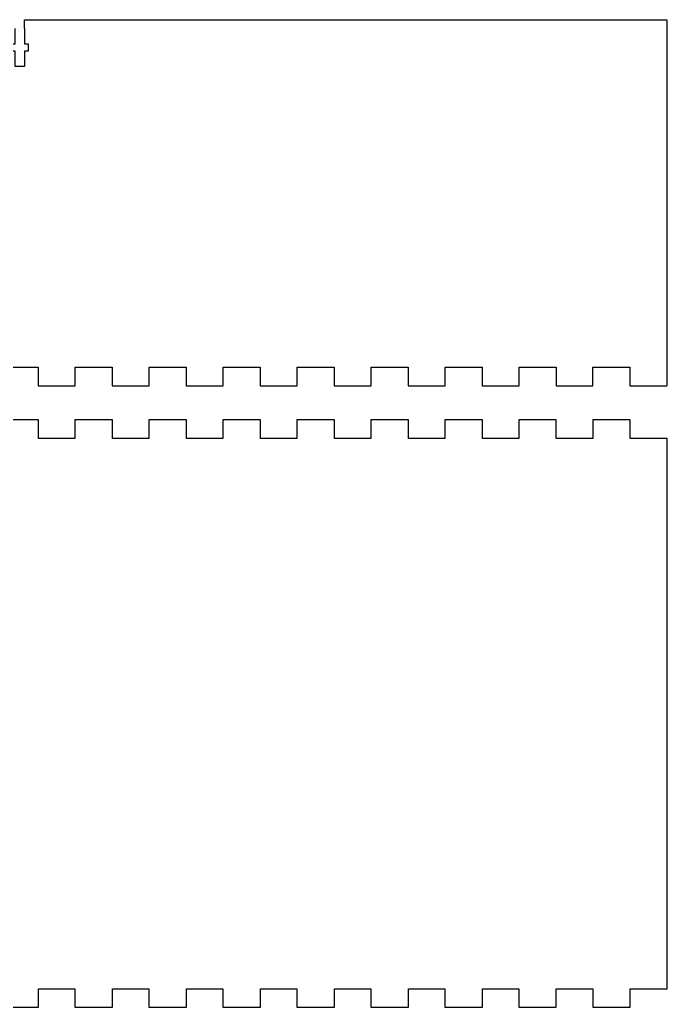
# Model space of a CAD drawing. Header units: millimetres. Extents: x -118 to 856, y -46 to 612.
# Drawn here: x 645.5 to 855.6, y 291.3 to 611.6 of the extents above; entities that cross this region are included whole.
import ezdxf

# ---------------------------------------------------------------- set-up
doc = ezdxf.new("R2010")
doc.units = ezdxf.units.MM

# ---------------------------------------------------------------- blocks, each defined once
blk = doc.blocks.new('M3 Bolt Nut Slot')
for p, q in [((-12.4, -3), (-12.4, 0)), ((-12.4, 0), (-7.4, 0)), ((-7.4, 0), (-7.4, 1.25)), ((-7.4, 1.25), (-5, 1.25)), ((-5, 1.25), (-5, 0)), ((-5, 0), (0, 0)), ((-7.4, -3), (-12.4, -3)), ((-7.4, -4.25), (-7.4, -3)), ((0, -3), (-5, -3)), ((-5, -3), (-5, -4.25)), ((-5, -4.25), (-7.4, -4.25))]:
    blk.add_line(p, q)
blk = doc.blocks.new('Back Panel')
for p, q in [((211.5, 0), (211.5, 2.798)), ((211.5, 2.798), (420, 2.798)), ((211.5, 0), (211.5, 2.798)), ((211.5, 2.798), (420, 2.798)), ((211.5, 0), (211.5, 2.798)), ((211.5, 2.798), (420, 2.798)), ((211.5, 0), (211.5, 2.798)), ((211.5, 2.798), (420, 2.798)), ((211.5, 0), (211.5, 2.798)), ((211.5, 2.798), (420, 2.798)), ((211.5, 0), (211.5, 2.798)), ((211.5, 2.798), (420, 2.798)), ((211.5, 0), (211.5, 2.798)), ((211.5, 2.798), (420, 2.798)), ((211.5, 0), (211.5, 2.798)), ((211.5, 2.798), (420, 2.798)), ((211.5, 0), (211.5, 2.798)), ((211.5, 2.798), (420, 2.798)), ((211.5, 0), (211.5, 2.798)), ((211.5, 2.798), (420, 2.798)), ((211.5, 0), (211.5, 2.798)), ((211.5, 2.798), (420, 2.798)), ((211.5, 0), (211.5, 2.798)), ((211.5, 2.798), (420, 2.798)), ((211.5, 0), (211.5, 2.798)), ((211.5, 2.798), (420, 2.798)), ((211.5, 0), (211.5, 2.798)), ((211.5, 2.798), (420, 2.798)), ((211.5, 0), (211.5, 2.798)), ((211.5, 2.798), (420, 2.798)), ((211.5, 0), (211.5, 2.798)), ((211.5, 2.798), (420, 2.798)), ((211.5, 0), (211.5, 2.798)), ((211.5, 2.798), (420, 2.798)), ((211.5, 0), (211.5, 2.798)), ((211.5, 2.798), (420, 2.798)), ((211.5, 0), (211.5, 2.798)), ((211.5, 2.798), (420, 2.798)), ((211.5, 0), (211.5, 2.798)), ((211.5, 2.798), (420, 2.798)), ((211.5, 0), (211.5, 2.798)), ((211.5, 2.798), (420, 2.798)), ((211.5, 0), (211.5, 2.798)), ((211.5, 2.798), (420, 2.798)), ((211.5, 0), (211.5, 2.798)), ((211.5, 2.798), (420, 2.798)), ((211.5, 0), (211.5, 2.798)), ((211.5, 2.798), (420, 2.798)), ((211.5, 0), (211.5, 2.798)), ((211.5, 2.798), (420, 2.798)), ((211.5, 0), (211.5, 2.798)), ((211.5, 2.798), (420, 2.798)), ((211.5, 0), (211.5, 2.798)), ((211.5, 2.798), (420, 2.798)), ((211.5, 0), (211.5, 2.798)), ((211.5, 2.798), (420, 2.798)), ((211.5, 0), (211.5, 2.798)), ((211.5, 2.798), (420, 2.798)), ((211.5, 0), (211.5, 2.798)), ((211.5, 2.798), (420, 2.798)), ((420, 2.798), (420, -115.952)), ((420, 2.798), (420, -115.952)), ((420, 2.798), (420, -115.952)), ((420, 2.798), (420, -115.952)), ((420, 2.798), (420, -115.952)), ((420, 2.798), (420, -115.952)), ((420, 2.798), (420, -115.952)), ((420, 2.798), (420, -115.952)), ((420, 2.798), (420, -115.952)), ((420, 2.798), (420, -115.952)), ((420, 2.798), (420, -115.952)), ((420, 2.798), (420, -115.952)), ((420, 2.798), (420, -115.952)), ((420, 2.798), (420, -115.952)), ((420, 2.798), (420, -115.952)), ((420, 2.798), (420, -115.952)), ((420, 2.798), (420, -115.952)), ((420, 2.798), (420, -115.952)), ((420, 2.798), (420, -115.952)), ((420, 2.798), (420, -115.952)), ((420, 2.798), (420, -115.952)), ((420, 2.798), (420, -115.952)), ((420, 2.798), (420, -115.952)), ((420, 2.798), (420, -115.952)), ((420, 2.798), (420, -115.952)), ((420, 2.798), (420, -115.952)), ((420, 2.798), (420, -115.952)), ((420, 2.798), (420, -115.952)), ((420, 2.798), (420, -115.952)), ((420, 2.798), (420, -115.952)), ((204, -109.952), (216, -109.952)), ((204, -109.952), (216, -109.952)), ((204, -109.952), (216, -109.952)), ((204, -109.952), (216, -109.952)), ((204, -109.952), (216, -109.952)), ((204, -109.952), (216, -109.952)), ((204, -109.952), (216, -109.952)), ((204, -109.952), (216, -109.952)), ((204, -109.952), (216, -109.952)), ((204, -109.952), (216, -109.952)), ((204, -109.952), (216, -109.952)), ((204, -109.952), (216, -109.952)), ((204, -109.952), (216, -109.952)), ((204, -109.952), (216, -109.952)), ((204, -109.952), (216, -109.952)), ((204, -109.952), (216, -109.952)), ((204, -109.952), (216, -109.952)), ((204, -109.952), (216, -109.952)), ((204, -109.952), (216, -109.952)), ((204, -109.952), (216, -109.952)), ((204, -109.952), (216, -109.952)), ((204, -109.952), (216, -109.952)), ((204, -109.952), (216, -109.952)), ((204, -109.952), (216, -109.952)), ((204, -109.952), (216, -109.952)), ((204, -109.952), (216, -109.952)), ((204, -109.952), (216, -109.952)), ((204, -109.952), (216, -109.952)), ((204, -109.952), (216, -109.952)), ((204, -109.952), (216, -109.952)), ((216, -109.952), (216, -115.952)), ((216, -109.952), (216, -115.952)), ((216, -109.952), (216, -115.952)), ((216, -109.952), (216, -115.952)), ((216, -109.952), (216, -115.952)), ((216, -109.952), (216, -115.952)), ((216, -109.952), (216, -115.952)), ((216, -109.952), (216, -115.952)), ((216, -109.952), (216, -115.952)), ((216, -109.952), (216, -115.952)), ((216, -109.952), (216, -115.952)), ((216, -109.952), (216, -115.952)), ((216, -109.952), (216, -115.952)), ((216, -109.952), (216, -115.952)), ((216, -109.952), (216, -115.952)), ((216, -109.952), (216, -115.952)), ((216, -109.952), (216, -115.952)), ((216, -109.952), (216, -115.952)), ((216, -109.952), (216, -115.952)), ((216, -109.952), (216, -115.952)), ((216, -109.952), (216, -115.952)), ((216, -109.952), (216, -115.952)), ((216, -109.952), (216, -115.952)), ((216, -109.952), (216, -115.952)), ((216, -109.952), (216, -115.952)), ((216, -109.952), (216, -115.952)), ((216, -109.952), (216, -115.952)), ((216, -109.952), (216, -115.952)), ((216, -109.952), (216, -115.952)), ((216, -109.952), (216, -115.952)), ((228, -115.952), (228, -109.952)), ((228, -109.952), (240, -109.952)), ((228, -115.952), (228, -109.952)), ((228, -109.952), (240, -109.952)), ((228, -115.952), (228, -109.952)), ((228, -109.952), (240, -109.952)), ((228, -115.952), (228, -109.952)), ((228, -109.952), (240, -109.952)), ((228, -115.952), (228, -109.952)), ((228, -109.952), (240, -109.952)), ((228, -115.952), (228, -109.952)), ((228, -109.952), (240, -109.952)), ((228, -115.952), (228, -109.952)), ((228, -109.952), (240, -109.952)), ((228, -115.952), (228, -109.952)), ((228, -109.952), (240, -109.952)), ((228, -115.952), (228, -109.952)), ((228, -109.952), (240, -109.952)), ((228, -115.952), (228, -109.952)), ((228, -109.952), (240, -109.952)), ((228, -115.952), (228, -109.952)), ((228, -109.952), (240, -109.952)), ((228, -115.952), (228, -109.952)), ((228, -109.952), (240, -109.952)), ((228, -115.952), (228, -109.952)), ((228, -109.952), (240, -109.952)), ((228, -115.952), (228, -109.952)), ((228, -109.952), (240, -109.952)), ((228, -115.952), (228, -109.952)), ((228, -109.952), (240, -109.952)), ((228, -115.952), (228, -109.952)), ((228, -109.952), (240, -109.952)), ((228, -115.952), (228, -109.952)), ((228, -109.952), (240, -109.952)), ((228, -115.952), (228, -109.952)), ((228, -109.952), (240, -109.952)), ((228, -115.952), (228, -109.952)), ((228, -109.952), (240, -109.952)), ((228, -115.952), (228, -109.952)), ((228, -109.952), (240, -109.952)), ((228, -115.952), (228, -109.952)), ((228, -109.952), (240, -109.952)), ((228, -115.952), (228, -109.952)), ((228, -109.952), (240, -109.952)), ((228, -115.952), (228, -109.952)), ((228, -109.952), (240, -109.952)), ((228, -115.952), (228, -109.952)), ((228, -109.952), (240, -109.952)), ((228, -115.952), (228, -109.952)), ((228, -109.952), (240, -109.952)), ((228, -115.952), (228, -109.952)), ((228, -109.952), (240, -109.952)), ((228, -115.952), (228, -109.952)), ((228, -109.952), (240, -109.952)), ((228, -115.952), (228, -109.952)), ((228, -109.952), (240, -109.952)), ((228, -115.952), (228, -109.952)), ((228, -109.952), (240, -109.952)), ((228, -115.952), (228, -109.952)), ((228, -109.952), (240, -109.952)), ((240, -109.952), (240, -115.952)), ((240, -109.952), (240, -115.952)), ((240, -109.952), (240, -115.952)), ((240, -109.952), (240, -115.952)), ((240, -109.952), (240, -115.952)), ((240, -109.952), (240, -115.952)), ((240, -109.952), (240, -115.952)), ((240, -109.952), (240, -115.952)), ((240, -109.952), (240, -115.952)), ((240, -109.952), (240, -115.952)), ((240, -109.952), (240, -115.952)), ((240, -109.952), (240, -115.952)), ((240, -109.952), (240, -115.952)), ((240, -109.952), (240, -115.952)), ((240, -109.952), (240, -115.952)), ((240, -109.952), (240, -115.952)), ((240, -109.952), (240, -115.952)), ((240, -109.952), (240, -115.952)), ((240, -109.952), (240, -115.952)), ((240, -109.952), (240, -115.952)), ((240, -109.952), (240, -115.952)), ((240, -109.952), (240, -115.952)), ((240, -109.952), (240, -115.952)), ((240, -109.952), (240, -115.952)), ((240, -109.952), (240, -115.952)), ((240, -109.952), (240, -115.952)), ((240, -109.952), (240, -115.952)), ((240, -109.952), (240, -115.952)), ((240, -109.952), (240, -115.952)), ((240, -109.952), (240, -115.952)), ((252, -115.952), (252, -109.952)), ((252, -109.952), (264, -109.952)), ((252, -115.952), (252, -109.952)), ((252, -109.952), (264, -109.952)), ((252, -115.952), (252, -109.952)), ((252, -109.952), (264, -109.952)), ((252, -115.952), (252, -109.952)), ((252, -109.952), (264, -109.952)), ((252, -115.952), (252, -109.952)), ((252, -109.952), (264, -109.952)), ((252, -115.952), (252, -109.952)), ((252, -109.952), (264, -109.952)), ((252, -115.952), (252, -109.952)), ((252, -109.952), (264, -109.952)), ((252, -115.952), (252, -109.952)), ((252, -109.952), (264, -109.952)), ((252, -115.952), (252, -109.952)), ((252, -109.952), (264, -109.952)), ((252, -115.952), (252, -109.952)), ((252, -109.952), (264, -109.952)), ((252, -115.952), (252, -109.952)), ((252, -109.952), (264, -109.952)), ((252, -115.952), (252, -109.952)), ((252, -109.952), (264, -109.952)), ((252, -115.952), (252, -109.952)), ((252, -109.952), (264, -109.952)), ((252, -115.952), (252, -109.952)), ((252, -109.952), (264, -109.952)), ((252, -115.952), (252, -109.952)), ((252, -109.952), (264, -109.952)), ((252, -115.952), (252, -109.952)), ((252, -109.952), (264, -109.952)), ((252, -115.952), (252, -109.952)), ((252, -109.952), (264, -109.952)), ((252, -115.952), (252, -109.952)), ((252, -109.952), (264, -109.952)), ((252, -115.952), (252, -109.952)), ((252, -109.952), (264, -109.952)), ((252, -115.952), (252, -109.952)), ((252, -109.952), (264, -109.952)), ((252, -115.952), (252, -109.952)), ((252, -109.952), (264, -109.952)), ((252, -115.952), (252, -109.952)), ((252, -109.952), (264, -109.952)), ((252, -115.952), (252, -109.952)), ((252, -109.952), (264, -109.952)), ((252, -115.952), (252, -109.952)), ((252, -109.952), (264, -109.952)), ((252, -115.952), (252, -109.952)), ((252, -109.952), (264, -109.952)), ((252, -115.952), (252, -109.952)), ((252, -109.952), (264, -109.952)), ((252, -115.952), (252, -109.952)), ((252, -109.952), (264, -109.952)), ((252, -115.952), (252, -109.952)), ((252, -109.952), (264, -109.952)), ((252, -115.952), (252, -109.952)), ((252, -109.952), (264, -109.952)), ((252, -115.952), (252, -109.952)), ((252, -109.952), (264, -109.952)), ((264, -109.952), (264, -115.952)), ((264, -109.952), (264, -115.952)), ((264, -109.952), (264, -115.952)), ((264, -109.952), (264, -115.952)), ((264, -109.952), (264, -115.952)), ((264, -109.952), (264, -115.952)), ((264, -109.952), (264, -115.952)), ((264, -109.952), (264, -115.952)), ((264, -109.952), (264, -115.952)), ((264, -109.952), (264, -115.952)), ((264, -109.952), (264, -115.952)), ((264, -109.952), (264, -115.952)), ((264, -109.952), (264, -115.952)), ((264, -109.952), (264, -115.952)), ((264, -109.952), (264, -115.952)), ((264, -109.952), (264, -115.952)), ((264, -109.952), (264, -115.952)), ((264, -109.952), (264, -115.952)), ((264, -109.952), (264, -115.952)), ((264, -109.952), (264, -115.952)), ((264, -109.952), (264, -115.952)), ((264, -109.952), (264, -115.952)), ((264, -109.952), (264, -115.952)), ((264, -109.952), (264, -115.952)), ((264, -109.952), (264, -115.952)), ((264, -109.952), (264, -115.952)), ((264, -109.952), (264, -115.952)), ((264, -109.952), (264, -115.952)), ((264, -109.952), (264, -115.952)), ((264, -109.952), (264, -115.952)), ((276, -115.952), (276, -109.952)), ((276, -109.952), (288, -109.952)), ((276, -115.952), (276, -109.952)), ((276, -109.952), (288, -109.952)), ((276, -115.952), (276, -109.952)), ((276, -109.952), (288, -109.952)), ((276, -115.952), (276, -109.952)), ((276, -109.952), (288, -109.952)), ((276, -115.952), (276, -109.952)), ((276, -109.952), (288, -109.952)), ((276, -115.952), (276, -109.952)), ((276, -109.952), (288, -109.952)), ((276, -115.952), (276, -109.952)), ((276, -109.952), (288, -109.952)), ((276, -115.952), (276, -109.952)), ((276, -109.952), (288, -109.952)), ((276, -115.952), (276, -109.952)), ((276, -109.952), (288, -109.952)), ((276, -115.952), (276, -109.952)), ((276, -109.952), (288, -109.952)), ((276, -115.952), (276, -109.952)), ((276, -109.952), (288, -109.952)), ((276, -115.952), (276, -109.952)), ((276, -109.952), (288, -109.952)), ((276, -115.952), (276, -109.952)), ((276, -109.952), (288, -109.952)), ((276, -115.952), (276, -109.952)), ((276, -109.952), (288, -109.952)), ((276, -115.952), (276, -109.952)), ((276, -109.952), (288, -109.952)), ((276, -115.952), (276, -109.952)), ((276, -109.952), (288, -109.952)), ((276, -115.952), (276, -109.952)), ((276, -109.952), (288, -109.952)), ((276, -115.952), (276, -109.952)), ((276, -109.952), (288, -109.952)), ((276, -115.952), (276, -109.952)), ((276, -109.952), (288, -109.952)), ((276, -115.952), (276, -109.952)), ((276, -109.952), (288, -109.952)), ((276, -115.952), (276, -109.952)), ((276, -109.952), (288, -109.952)), ((276, -115.952), (276, -109.952)), ((276, -109.952), (288, -109.952)), ((276, -115.952), (276, -109.952)), ((276, -109.952), (288, -109.952)), ((276, -115.952), (276, -109.952)), ((276, -109.952), (288, -109.952)), ((276, -115.952), (276, -109.952)), ((276, -109.952), (288, -109.952)), ((276, -115.952), (276, -109.952)), ((276, -109.952), (288, -109.952)), ((276, -115.952), (276, -109.952)), ((276, -109.952), (288, -109.952)), ((276, -115.952), (276, -109.952)), ((276, -109.952), (288, -109.952)), ((276, -115.952), (276, -109.952)), ((276, -109.952), (288, -109.952)), ((276, -115.952), (276, -109.952)), ((276, -109.952), (288, -109.952)), ((288, -109.952), (288, -115.952)), ((288, -109.952), (288, -115.952)), ((288, -109.952), (288, -115.952)), ((288, -109.952), (288, -115.952)), ((288, -109.952), (288, -115.952)), ((288, -109.952), (288, -115.952)), ((288, -109.952), (288, -115.952)), ((288, -109.952), (288, -115.952)), ((288, -109.952), (288, -115.952)), ((288, -109.952), (288, -115.952)), ((288, -109.952), (288, -115.952)), ((288, -109.952), (288, -115.952)), ((288, -109.952), (288, -115.952)), ((288, -109.952), (288, -115.952)), ((288, -109.952), (288, -115.952)), ((288, -109.952), (288, -115.952)), ((288, -109.952), (288, -115.952)), ((288, -109.952), (288, -115.952)), ((288, -109.952), (288, -115.952)), ((288, -109.952), (288, -115.952)), ((288, -109.952), (288, -115.952)), ((288, -109.952), (288, -115.952)), ((288, -109.952), (288, -115.952)), ((288, -109.952), (288, -115.952)), ((288, -109.952), (288, -115.952)), ((288, -109.952), (288, -115.952)), ((288, -109.952), (288, -115.952)), ((288, -109.952), (288, -115.952)), ((288, -109.952), (288, -115.952)), ((288, -109.952), (288, -115.952)), ((300, -115.952), (300, -109.952)), ((300, -109.952), (312, -109.952)), ((300, -115.952), (300, -109.952)), ((300, -109.952), (312, -109.952)), ((300, -115.952), (300, -109.952)), ((300, -109.952), (312, -109.952)), ((300, -115.952), (300, -109.952)), ((300, -109.952), (312, -109.952)), ((300, -115.952), (300, -109.952)), ((300, -109.952), (312, -109.952)), ((300, -115.952), (300, -109.952)), ((300, -109.952), (312, -109.952)), ((300, -115.952), (300, -109.952)), ((300, -109.952), (312, -109.952)), ((300, -115.952), (300, -109.952)), ((300, -109.952), (312, -109.952)), ((300, -115.952), (300, -109.952)), ((300, -109.952), (312, -109.952)), ((300, -115.952), (300, -109.952)), ((300, -109.952), (312, -109.952)), ((300, -115.952), (300, -109.952)), ((300, -109.952), (312, -109.952)), ((300, -115.952), (300, -109.952)), ((300, -109.952), (312, -109.952)), ((300, -115.952), (300, -109.952)), ((300, -109.952), (312, -109.952)), ((300, -115.952), (300, -109.952)), ((300, -109.952), (312, -109.952)), ((300, -115.952), (300, -109.952)), ((300, -109.952), (312, -109.952)), ((300, -115.952), (300, -109.952)), ((300, -109.952), (312, -109.952)), ((300, -115.952), (300, -109.952)), ((300, -109.952), (312, -109.952)), ((300, -115.952), (300, -109.952)), ((300, -109.952), (312, -109.952)), ((300, -115.952), (300, -109.952)), ((300, -109.952), (312, -109.952)), ((300, -115.952), (300, -109.952)), ((300, -109.952), (312, -109.952)), ((300, -115.952), (300, -109.952)), ((300, -109.952), (312, -109.952)), ((300, -115.952), (300, -109.952)), ((300, -109.952), (312, -109.952)), ((300, -115.952), (300, -109.952)), ((300, -109.952), (312, -109.952)), ((300, -115.952), (300, -109.952)), ((300, -109.952), (312, -109.952)), ((300, -115.952), (300, -109.952)), ((300, -109.952), (312, -109.952)), ((300, -115.952), (300, -109.952)), ((300, -109.952), (312, -109.952)), ((300, -115.952), (300, -109.952)), ((300, -109.952), (312, -109.952)), ((300, -115.952), (300, -109.952)), ((300, -109.952), (312, -109.952)), ((300, -115.952), (300, -109.952)), ((300, -109.952), (312, -109.952)), ((300, -115.952), (300, -109.952)), ((300, -109.952), (312, -109.952)), ((312, -109.952), (312, -115.952)), ((312, -109.952), (312, -115.952)), ((312, -109.952), (312, -115.952)), ((312, -109.952), (312, -115.952)), ((312, -109.952), (312, -115.952)), ((312, -109.952), (312, -115.952)), ((312, -109.952), (312, -115.952)), ((312, -109.952), (312, -115.952)), ((312, -109.952), (312, -115.952)), ((312, -109.952), (312, -115.952)), ((312, -109.952), (312, -115.952)), ((312, -109.952), (312, -115.952)), ((312, -109.952), (312, -115.952)), ((312, -109.952), (312, -115.952)), ((312, -109.952), (312, -115.952)), ((312, -109.952), (312, -115.952)), ((312, -109.952), (312, -115.952)), ((312, -109.952), (312, -115.952)), ((312, -109.952), (312, -115.952)), ((312, -109.952), (312, -115.952)), ((312, -109.952), (312, -115.952)), ((312, -109.952), (312, -115.952)), ((312, -109.952), (312, -115.952)), ((312, -109.952), (312, -115.952)), ((312, -109.952), (312, -115.952)), ((312, -109.952), (312, -115.952)), ((312, -109.952), (312, -115.952)), ((312, -109.952), (312, -115.952)), ((312, -109.952), (312, -115.952)), ((312, -109.952), (312, -115.952)), ((324, -115.952), (324, -109.952)), ((324, -109.952), (336, -109.952)), ((324, -115.952), (324, -109.952)), ((324, -109.952), (336, -109.952)), ((324, -115.952), (324, -109.952)), ((324, -109.952), (336, -109.952)), ((324, -115.952), (324, -109.952)), ((324, -109.952), (336, -109.952)), ((324, -115.952), (324, -109.952)), ((324, -109.952), (336, -109.952)), ((324, -115.952), (324, -109.952)), ((324, -109.952), (336, -109.952)), ((324, -115.952), (324, -109.952)), ((324, -109.952), (336, -109.952)), ((324, -115.952), (324, -109.952)), ((324, -109.952), (336, -109.952)), ((324, -115.952), (324, -109.952)), ((324, -109.952), (336, -109.952)), ((324, -115.952), (324, -109.952)), ((324, -109.952), (336, -109.952)), ((324, -115.952), (324, -109.952)), ((324, -109.952), (336, -109.952)), ((324, -115.952), (324, -109.952)), ((324, -109.952), (336, -109.952)), ((324, -115.952), (324, -109.952)), ((324, -109.952), (336, -109.952)), ((324, -115.952), (324, -109.952)), ((324, -109.952), (336, -109.952)), ((324, -115.952), (324, -109.952)), ((324, -109.952), (336, -109.952)), ((324, -115.952), (324, -109.952)), ((324, -109.952), (336, -109.952)), ((324, -115.952), (324, -109.952)), ((324, -109.952), (336, -109.952)), ((324, -115.952), (324, -109.952)), ((324, -109.952), (336, -109.952)), ((324, -115.952), (324, -109.952)), ((324, -109.952), (336, -109.952)), ((324, -115.952), (324, -109.952)), ((324, -109.952), (336, -109.952)), ((324, -115.952), (324, -109.952)), ((324, -109.952), (336, -109.952)), ((324, -115.952), (324, -109.952)), ((324, -109.952), (336, -109.952)), ((324, -115.952), (324, -109.952)), ((324, -109.952), (336, -109.952)), ((324, -115.952), (324, -109.952)), ((324, -109.952), (336, -109.952)), ((324, -115.952), (324, -109.952)), ((324, -109.952), (336, -109.952)), ((324, -115.952), (324, -109.952)), ((324, -109.952), (336, -109.952)), ((324, -115.952), (324, -109.952)), ((324, -109.952), (336, -109.952)), ((324, -115.952), (324, -109.952)), ((324, -109.952), (336, -109.952)), ((324, -115.952), (324, -109.952)), ((324, -109.952), (336, -109.952)), ((324, -115.952), (324, -109.952)), ((324, -109.952), (336, -109.952)), ((336, -109.952), (336, -115.952)), ((336, -109.952), (336, -115.952)), ((336, -109.952), (336, -115.952)), ((336, -109.952), (336, -115.952)), ((336, -109.952), (336, -115.952)), ((336, -109.952), (336, -115.952)), ((336, -109.952), (336, -115.952)), ((336, -109.952), (336, -115.952)), ((336, -109.952), (336, -115.952)), ((336, -109.952), (336, -115.952)), ((336, -109.952), (336, -115.952)), ((336, -109.952), (336, -115.952)), ((336, -109.952), (336, -115.952)), ((336, -109.952), (336, -115.952)), ((336, -109.952), (336, -115.952)), ((336, -109.952), (336, -115.952)), ((336, -109.952), (336, -115.952)), ((336, -109.952), (336, -115.952)), ((336, -109.952), (336, -115.952)), ((336, -109.952), (336, -115.952)), ((336, -109.952), (336, -115.952)), ((336, -109.952), (336, -115.952)), ((336, -109.952), (336, -115.952)), ((336, -109.952), (336, -115.952)), ((336, -109.952), (336, -115.952)), ((336, -109.952), (336, -115.952)), ((336, -109.952), (336, -115.952)), ((336, -109.952), (336, -115.952)), ((336, -109.952), (336, -115.952)), ((336, -109.952), (336, -115.952)), ((348, -115.952), (348, -109.952)), ((348, -109.952), (360, -109.952)), ((348, -115.952), (348, -109.952)), ((348, -109.952), (360, -109.952)), ((348, -115.952), (348, -109.952)), ((348, -109.952), (360, -109.952)), ((348, -115.952), (348, -109.952)), ((348, -109.952), (360, -109.952)), ((348, -115.952), (348, -109.952)), ((348, -109.952), (360, -109.952)), ((348, -115.952), (348, -109.952)), ((348, -109.952), (360, -109.952)), ((348, -115.952), (348, -109.952)), ((348, -109.952), (360, -109.952)), ((348, -115.952), (348, -109.952)), ((348, -109.952), (360, -109.952)), ((348, -115.952), (348, -109.952)), ((348, -109.952), (360, -109.952)), ((348, -115.952), (348, -109.952)), ((348, -109.952), (360, -109.952)), ((348, -115.952), (348, -109.952)), ((348, -109.952), (360, -109.952)), ((348, -115.952), (348, -109.952)), ((348, -109.952), (360, -109.952)), ((348, -115.952), (348, -109.952)), ((348, -109.952), (360, -109.952)), ((348, -115.952), (348, -109.952)), ((348, -109.952), (360, -109.952)), ((348, -115.952), (348, -109.952)), ((348, -109.952), (360, -109.952)), ((348, -115.952), (348, -109.952)), ((348, -109.952), (360, -109.952)), ((348, -115.952), (348, -109.952)), ((348, -109.952), (360, -109.952)), ((348, -115.952), (348, -109.952)), ((348, -109.952), (360, -109.952)), ((348, -115.952), (348, -109.952)), ((348, -109.952), (360, -109.952)), ((348, -115.952), (348, -109.952)), ((348, -109.952), (360, -109.952)), ((348, -115.952), (348, -109.952)), ((348, -109.952), (360, -109.952)), ((348, -115.952), (348, -109.952)), ((348, -109.952), (360, -109.952)), ((348, -115.952), (348, -109.952)), ((348, -109.952), (360, -109.952)), ((348, -115.952), (348, -109.952)), ((348, -109.952), (360, -109.952)), ((348, -115.952), (348, -109.952)), ((348, -109.952), (360, -109.952)), ((348, -115.952), (348, -109.952)), ((348, -109.952), (360, -109.952)), ((348, -115.952), (348, -109.952)), ((348, -109.952), (360, -109.952)), ((348, -115.952), (348, -109.952)), ((348, -109.952), (360, -109.952)), ((348, -115.952), (348, -109.952)), ((348, -109.952), (360, -109.952)), ((348, -115.952), (348, -109.952)), ((348, -109.952), (360, -109.952)), ((360, -109.952), (360, -115.952)), ((360, -109.952), (360, -115.952)), ((360, -109.952), (360, -115.952)), ((360, -109.952), (360, -115.952)), ((360, -109.952), (360, -115.952)), ((360, -109.952), (360, -115.952)), ((360, -109.952), (360, -115.952)), ((360, -109.952), (360, -115.952)), ((360, -109.952), (360, -115.952)), ((360, -109.952), (360, -115.952)), ((360, -109.952), (360, -115.952)), ((360, -109.952), (360, -115.952)), ((360, -109.952), (360, -115.952)), ((360, -109.952), (360, -115.952)), ((360, -109.952), (360, -115.952)), ((360, -109.952), (360, -115.952)), ((360, -109.952), (360, -115.952)), ((360, -109.952), (360, -115.952)), ((360, -109.952), (360, -115.952)), ((360, -109.952), (360, -115.952)), ((360, -109.952), (360, -115.952)), ((360, -109.952), (360, -115.952)), ((360, -109.952), (360, -115.952)), ((360, -109.952), (360, -115.952)), ((360, -109.952), (360, -115.952)), ((360, -109.952), (360, -115.952)), ((360, -109.952), (360, -115.952)), ((360, -109.952), (360, -115.952)), ((360, -109.952), (360, -115.952)), ((360, -109.952), (360, -115.952)), ((372, -115.952), (372, -109.952)), ((372, -109.952), (384, -109.952)), ((372, -115.952), (372, -109.952)), ((372, -109.952), (384, -109.952)), ((372, -115.952), (372, -109.952)), ((372, -109.952), (384, -109.952)), ((372, -115.952), (372, -109.952)), ((372, -109.952), (384, -109.952)), ((372, -115.952), (372, -109.952)), ((372, -109.952), (384, -109.952)), ((372, -115.952), (372, -109.952)), ((372, -109.952), (384, -109.952)), ((372, -115.952), (372, -109.952)), ((372, -109.952), (384, -109.952)), ((372, -115.952), (372, -109.952)), ((372, -109.952), (384, -109.952)), ((372, -115.952), (372, -109.952)), ((372, -109.952), (384, -109.952)), ((372, -115.952), (372, -109.952)), ((372, -109.952), (384, -109.952)), ((372, -115.952), (372, -109.952)), ((372, -109.952), (384, -109.952)), ((372, -115.952), (372, -109.952)), ((372, -109.952), (384, -109.952)), ((372, -115.952), (372, -109.952)), ((372, -109.952), (384, -109.952)), ((372, -115.952), (372, -109.952)), ((372, -109.952), (384, -109.952)), ((372, -115.952), (372, -109.952)), ((372, -109.952), (384, -109.952)), ((372, -115.952), (372, -109.952)), ((372, -109.952), (384, -109.952)), ((372, -115.952), (372, -109.952)), ((372, -109.952), (384, -109.952)), ((372, -115.952), (372, -109.952)), ((372, -109.952), (384, -109.952)), ((372, -115.952), (372, -109.952)), ((372, -109.952), (384, -109.952)), ((372, -115.952), (372, -109.952)), ((372, -109.952), (384, -109.952)), ((372, -115.952), (372, -109.952)), ((372, -109.952), (384, -109.952)), ((372, -115.952), (372, -109.952)), ((372, -109.952), (384, -109.952)), ((372, -115.952), (372, -109.952)), ((372, -109.952), (384, -109.952)), ((372, -115.952), (372, -109.952)), ((372, -109.952), (384, -109.952)), ((372, -115.952), (372, -109.952)), ((372, -109.952), (384, -109.952)), ((372, -115.952), (372, -109.952)), ((372, -109.952), (384, -109.952)), ((372, -115.952), (372, -109.952)), ((372, -109.952), (384, -109.952)), ((372, -115.952), (372, -109.952)), ((372, -109.952), (384, -109.952)), ((372, -115.952), (372, -109.952)), ((372, -109.952), (384, -109.952)), ((372, -115.952), (372, -109.952)), ((372, -109.952), (384, -109.952)), ((384, -109.952), (384, -115.952)), ((384, -109.952), (384, -115.952)), ((384, -109.952), (384, -115.952)), ((384, -109.952), (384, -115.952)), ((384, -109.952), (384, -115.952)), ((384, -109.952), (384, -115.952)), ((384, -109.952), (384, -115.952)), ((384, -109.952), (384, -115.952)), ((384, -109.952), (384, -115.952)), ((384, -109.952), (384, -115.952)), ((384, -109.952), (384, -115.952)), ((384, -109.952), (384, -115.952)), ((384, -109.952), (384, -115.952)), ((384, -109.952), (384, -115.952)), ((384, -109.952), (384, -115.952)), ((384, -109.952), (384, -115.952)), ((384, -109.952), (384, -115.952)), ((384, -109.952), (384, -115.952)), ((384, -109.952), (384, -115.952)), ((384, -109.952), (384, -115.952)), ((384, -109.952), (384, -115.952)), ((384, -109.952), (384, -115.952)), ((384, -109.952), (384, -115.952)), ((384, -109.952), (384, -115.952)), ((384, -109.952), (384, -115.952)), ((384, -109.952), (384, -115.952)), ((384, -109.952), (384, -115.952)), ((384, -109.952), (384, -115.952)), ((384, -109.952), (384, -115.952)), ((384, -109.952), (384, -115.952)), ((396, -115.952), (396, -109.952)), ((396, -109.952), (408, -109.952)), ((396, -115.952), (396, -109.952)), ((396, -109.952), (408, -109.952)), ((396, -115.952), (396, -109.952)), ((396, -109.952), (408, -109.952)), ((396, -115.952), (396, -109.952)), ((396, -109.952), (408, -109.952)), ((396, -115.952), (396, -109.952)), ((396, -109.952), (408, -109.952)), ((396, -115.952), (396, -109.952)), ((396, -109.952), (408, -109.952)), ((396, -115.952), (396, -109.952)), ((396, -109.952), (408, -109.952)), ((396, -115.952), (396, -109.952)), ((396, -109.952), (408, -109.952)), ((396, -115.952), (396, -109.952)), ((396, -109.952), (408, -109.952)), ((396, -115.952), (396, -109.952)), ((396, -109.952), (408, -109.952)), ((396, -115.952), (396, -109.952)), ((396, -109.952), (408, -109.952)), ((396, -115.952), (396, -109.952)), ((396, -109.952), (408, -109.952)), ((396, -115.952), (396, -109.952)), ((396, -109.952), (408, -109.952)), ((396, -115.952), (396, -109.952)), ((396, -109.952), (408, -109.952)), ((396, -115.952), (396, -109.952)), ((396, -109.952), (408, -109.952)), ((396, -115.952), (396, -109.952)), ((396, -109.952), (408, -109.952)), ((396, -115.952), (396, -109.952)), ((396, -109.952), (408, -109.952)), ((396, -115.952), (396, -109.952)), ((396, -109.952), (408, -109.952)), ((396, -115.952), (396, -109.952)), ((396, -109.952), (408, -109.952)), ((396, -115.952), (396, -109.952)), ((396, -109.952), (408, -109.952)), ((396, -115.952), (396, -109.952)), ((396, -109.952), (408, -109.952)), ((396, -115.952), (396, -109.952)), ((396, -109.952), (408, -109.952)), ((396, -115.952), (396, -109.952)), ((396, -109.952), (408, -109.952)), ((396, -115.952), (396, -109.952)), ((396, -109.952), (408, -109.952)), ((396, -115.952), (396, -109.952)), ((396, -109.952), (408, -109.952)), ((396, -115.952), (396, -109.952)), ((396, -109.952), (408, -109.952)), ((396, -115.952), (396, -109.952)), ((396, -109.952), (408, -109.952)), ((396, -115.952), (396, -109.952)), ((396, -109.952), (408, -109.952)), ((396, -115.952), (396, -109.952)), ((396, -109.952), (408, -109.952)), ((396, -115.952), (396, -109.952)), ((396, -109.952), (408, -109.952)), ((408, -109.952), (408, -115.952)), ((408, -109.952), (408, -115.952)), ((408, -109.952), (408, -115.952)), ((408, -109.952), (408, -115.952)), ((408, -109.952), (408, -115.952)), ((408, -109.952), (408, -115.952)), ((408, -109.952), (408, -115.952)), ((408, -109.952), (408, -115.952)), ((408, -109.952), (408, -115.952)), ((408, -109.952), (408, -115.952)), ((408, -109.952), (408, -115.952)), ((408, -109.952), (408, -115.952)), ((408, -109.952), (408, -115.952)), ((408, -109.952), (408, -115.952)), ((408, -109.952), (408, -115.952)), ((408, -109.952), (408, -115.952)), ((408, -109.952), (408, -115.952)), ((408, -109.952), (408, -115.952)), ((408, -109.952), (408, -115.952)), ((408, -109.952), (408, -115.952)), ((408, -109.952), (408, -115.952)), ((408, -109.952), (408, -115.952)), ((408, -109.952), (408, -115.952)), ((408, -109.952), (408, -115.952)), ((408, -109.952), (408, -115.952)), ((408, -109.952), (408, -115.952)), ((408, -109.952), (408, -115.952)), ((408, -109.952), (408, -115.952)), ((408, -109.952), (408, -115.952)), ((408, -109.952), (408, -115.952)), ((216, -115.952), (228, -115.952)), ((216, -115.952), (228, -115.952)), ((216, -115.952), (228, -115.952)), ((216, -115.952), (228, -115.952)), ((216, -115.952), (228, -115.952)), ((216, -115.952), (228, -115.952)), ((216, -115.952), (228, -115.952)), ((216, -115.952), (228, -115.952)), ((216, -115.952), (228, -115.952)), ((216, -115.952), (228, -115.952)), ((216, -115.952), (228, -115.952)), ((216, -115.952), (228, -115.952)), ((216, -115.952), (228, -115.952)), ((216, -115.952), (228, -115.952)), ((216, -115.952), (228, -115.952)), ((216, -115.952), (228, -115.952)), ((216, -115.952), (228, -115.952)), ((216, -115.952), (228, -115.952)), ((216, -115.952), (228, -115.952)), ((216, -115.952), (228, -115.952)), ((216, -115.952), (228, -115.952)), ((216, -115.952), (228, -115.952)), ((216, -115.952), (228, -115.952)), ((216, -115.952), (228, -115.952)), ((216, -115.952), (228, -115.952)), ((216, -115.952), (228, -115.952)), ((216, -115.952), (228, -115.952)), ((216, -115.952), (228, -115.952)), ((216, -115.952), (228, -115.952)), ((216, -115.952), (228, -115.952)), ((240, -115.952), (252, -115.952)), ((240, -115.952), (252, -115.952)), ((240, -115.952), (252, -115.952)), ((240, -115.952), (252, -115.952)), ((240, -115.952), (252, -115.952)), ((240, -115.952), (252, -115.952)), ((240, -115.952), (252, -115.952)), ((240, -115.952), (252, -115.952)), ((240, -115.952), (252, -115.952)), ((240, -115.952), (252, -115.952)), ((240, -115.952), (252, -115.952)), ((240, -115.952), (252, -115.952)), ((240, -115.952), (252, -115.952)), ((240, -115.952), (252, -115.952)), ((240, -115.952), (252, -115.952)), ((240, -115.952), (252, -115.952)), ((240, -115.952), (252, -115.952)), ((240, -115.952), (252, -115.952)), ((240, -115.952), (252, -115.952)), ((240, -115.952), (252, -115.952)), ((240, -115.952), (252, -115.952)), ((240, -115.952), (252, -115.952)), ((240, -115.952), (252, -115.952)), ((240, -115.952), (252, -115.952)), ((240, -115.952), (252, -115.952)), ((240, -115.952), (252, -115.952)), ((240, -115.952), (252, -115.952)), ((240, -115.952), (252, -115.952)), ((240, -115.952), (252, -115.952)), ((240, -115.952), (252, -115.952)), ((264, -115.952), (276, -115.952)), ((264, -115.952), (276, -115.952)), ((264, -115.952), (276, -115.952)), ((264, -115.952), (276, -115.952)), ((264, -115.952), (276, -115.952)), ((264, -115.952), (276, -115.952)), ((264, -115.952), (276, -115.952)), ((264, -115.952), (276, -115.952)), ((264, -115.952), (276, -115.952)), ((264, -115.952), (276, -115.952)), ((264, -115.952), (276, -115.952)), ((264, -115.952), (276, -115.952)), ((264, -115.952), (276, -115.952)), ((264, -115.952), (276, -115.952)), ((264, -115.952), (276, -115.952)), ((264, -115.952), (276, -115.952)), ((264, -115.952), (276, -115.952)), ((264, -115.952), (276, -115.952)), ((264, -115.952), (276, -115.952)), ((264, -115.952), (276, -115.952)), ((264, -115.952), (276, -115.952)), ((264, -115.952), (276, -115.952)), ((264, -115.952), (276, -115.952)), ((264, -115.952), (276, -115.952)), ((264, -115.952), (276, -115.952)), ((264, -115.952), (276, -115.952)), ((264, -115.952), (276, -115.952)), ((264, -115.952), (276, -115.952)), ((264, -115.952), (276, -115.952)), ((264, -115.952), (276, -115.952)), ((288, -115.952), (300, -115.952)), ((288, -115.952), (300, -115.952)), ((288, -115.952), (300, -115.952)), ((288, -115.952), (300, -115.952)), ((288, -115.952), (300, -115.952)), ((288, -115.952), (300, -115.952)), ((288, -115.952), (300, -115.952)), ((288, -115.952), (300, -115.952)), ((288, -115.952), (300, -115.952)), ((288, -115.952), (300, -115.952)), ((288, -115.952), (300, -115.952)), ((288, -115.952), (300, -115.952)), ((288, -115.952), (300, -115.952)), ((288, -115.952), (300, -115.952)), ((288, -115.952), (300, -115.952)), ((288, -115.952), (300, -115.952)), ((288, -115.952), (300, -115.952)), ((288, -115.952), (300, -115.952)), ((288, -115.952), (300, -115.952)), ((288, -115.952), (300, -115.952)), ((288, -115.952), (300, -115.952)), ((288, -115.952), (300, -115.952)), ((288, -115.952), (300, -115.952)), ((288, -115.952), (300, -115.952)), ((288, -115.952), (300, -115.952)), ((288, -115.952), (300, -115.952)), ((288, -115.952), (300, -115.952)), ((288, -115.952), (300, -115.952)), ((288, -115.952), (300, -115.952)), ((288, -115.952), (300, -115.952)), ((312, -115.952), (324, -115.952)), ((312, -115.952), (324, -115.952)), ((312, -115.952), (324, -115.952)), ((312, -115.952), (324, -115.952)), ((312, -115.952), (324, -115.952)), ((312, -115.952), (324, -115.952)), ((312, -115.952), (324, -115.952)), ((312, -115.952), (324, -115.952)), ((312, -115.952), (324, -115.952)), ((312, -115.952), (324, -115.952)), ((312, -115.952), (324, -115.952)), ((312, -115.952), (324, -115.952)), ((312, -115.952), (324, -115.952)), ((312, -115.952), (324, -115.952)), ((312, -115.952), (324, -115.952)), ((312, -115.952), (324, -115.952)), ((312, -115.952), (324, -115.952)), ((312, -115.952), (324, -115.952)), ((312, -115.952), (324, -115.952)), ((312, -115.952), (324, -115.952)), ((312, -115.952), (324, -115.952)), ((312, -115.952), (324, -115.952)), ((312, -115.952), (324, -115.952)), ((312, -115.952), (324, -115.952)), ((312, -115.952), (324, -115.952)), ((312, -115.952), (324, -115.952)), ((312, -115.952), (324, -115.952)), ((312, -115.952), (324, -115.952)), ((312, -115.952), (324, -115.952)), ((312, -115.952), (324, -115.952)), ((336, -115.952), (348, -115.952)), ((336, -115.952), (348, -115.952)), ((336, -115.952), (348, -115.952)), ((336, -115.952), (348, -115.952)), ((336, -115.952), (348, -115.952)), ((336, -115.952), (348, -115.952)), ((336, -115.952), (348, -115.952)), ((336, -115.952), (348, -115.952)), ((336, -115.952), (348, -115.952)), ((336, -115.952), (348, -115.952)), ((336, -115.952), (348, -115.952)), ((336, -115.952), (348, -115.952)), ((336, -115.952), (348, -115.952)), ((336, -115.952), (348, -115.952)), ((336, -115.952), (348, -115.952)), ((336, -115.952), (348, -115.952)), ((336, -115.952), (348, -115.952)), ((336, -115.952), (348, -115.952)), ((336, -115.952), (348, -115.952)), ((336, -115.952), (348, -115.952)), ((336, -115.952), (348, -115.952)), ((336, -115.952), (348, -115.952)), ((336, -115.952), (348, -115.952)), ((336, -115.952), (348, -115.952)), ((336, -115.952), (348, -115.952)), ((336, -115.952), (348, -115.952)), ((336, -115.952), (348, -115.952)), ((336, -115.952), (348, -115.952)), ((336, -115.952), (348, -115.952)), ((336, -115.952), (348, -115.952)), ((360, -115.952), (372, -115.952)), ((360, -115.952), (372, -115.952)), ((360, -115.952), (372, -115.952)), ((360, -115.952), (372, -115.952)), ((360, -115.952), (372, -115.952)), ((360, -115.952), (372, -115.952)), ((360, -115.952), (372, -115.952)), ((360, -115.952), (372, -115.952)), ((360, -115.952), (372, -115.952)), ((360, -115.952), (372, -115.952)), ((360, -115.952), (372, -115.952)), ((360, -115.952), (372, -115.952)), ((360, -115.952), (372, -115.952)), ((360, -115.952), (372, -115.952)), ((360, -115.952), (372, -115.952)), ((360, -115.952), (372, -115.952)), ((360, -115.952), (372, -115.952)), ((360, -115.952), (372, -115.952)), ((360, -115.952), (372, -115.952)), ((360, -115.952), (372, -115.952)), ((360, -115.952), (372, -115.952)), ((360, -115.952), (372, -115.952)), ((360, -115.952), (372, -115.952)), ((360, -115.952), (372, -115.952)), ((360, -115.952), (372, -115.952)), ((360, -115.952), (372, -115.952)), ((360, -115.952), (372, -115.952)), ((360, -115.952), (372, -115.952)), ((360, -115.952), (372, -115.952)), ((360, -115.952), (372, -115.952)), ((384, -115.952), (396, -115.952)), ((384, -115.952), (396, -115.952)), ((384, -115.952), (396, -115.952)), ((384, -115.952), (396, -115.952)), ((384, -115.952), (396, -115.952)), ((384, -115.952), (396, -115.952)), ((384, -115.952), (396, -115.952)), ((384, -115.952), (396, -115.952)), ((384, -115.952), (396, -115.952)), ((384, -115.952), (396, -115.952)), ((384, -115.952), (396, -115.952)), ((384, -115.952), (396, -115.952)), ((384, -115.952), (396, -115.952)), ((384, -115.952), (396, -115.952)), ((384, -115.952), (396, -115.952)), ((384, -115.952), (396, -115.952)), ((384, -115.952), (396, -115.952)), ((384, -115.952), (396, -115.952)), ((384, -115.952), (396, -115.952)), ((384, -115.952), (396, -115.952)), ((384, -115.952), (396, -115.952)), ((384, -115.952), (396, -115.952)), ((384, -115.952), (396, -115.952)), ((384, -115.952), (396, -115.952)), ((384, -115.952), (396, -115.952)), ((384, -115.952), (396, -115.952)), ((384, -115.952), (396, -115.952)), ((384, -115.952), (396, -115.952)), ((384, -115.952), (396, -115.952)), ((384, -115.952), (396, -115.952)), ((408, -115.952), (420, -115.952)), ((408, -115.952), (420, -115.952)), ((408, -115.952), (420, -115.952)), ((408, -115.952), (420, -115.952)), ((408, -115.952), (420, -115.952)), ((408, -115.952), (420, -115.952)), ((408, -115.952), (420, -115.952)), ((408, -115.952), (420, -115.952)), ((408, -115.952), (420, -115.952)), ((408, -115.952), (420, -115.952)), ((408, -115.952), (420, -115.952)), ((408, -115.952), (420, -115.952)), ((408, -115.952), (420, -115.952)), ((408, -115.952), (420, -115.952)), ((408, -115.952), (420, -115.952)), ((408, -115.952), (420, -115.952)), ((408, -115.952), (420, -115.952)), ((408, -115.952), (420, -115.952)), ((408, -115.952), (420, -115.952)), ((408, -115.952), (420, -115.952)), ((408, -115.952), (420, -115.952)), ((408, -115.952), (420, -115.952)), ((408, -115.952), (420, -115.952)), ((408, -115.952), (420, -115.952)), ((408, -115.952), (420, -115.952)), ((408, -115.952), (420, -115.952)), ((408, -115.952), (420, -115.952)), ((408, -115.952), (420, -115.952)), ((408, -115.952), (420, -115.952)), ((408, -115.952), (420, -115.952))]:
    blk.add_line(p, q)
at = {"rotation": 90}
blk.add_blockref('M3 Bolt Nut Slot', (208.5, 0), dxfattribs=at)
blk.add_blockref('M3 Bolt Nut Slot', (208.5, 0), dxfattribs=at)
blk.add_blockref('M3 Bolt Nut Slot', (208.5, 0), dxfattribs=at)
blk.add_blockref('M3 Bolt Nut Slot', (208.5, 0), dxfattribs=at)
blk.add_blockref('M3 Bolt Nut Slot', (208.5, 0), dxfattribs=at)
blk.add_blockref('M3 Bolt Nut Slot', (208.5, 0), dxfattribs=at)
blk.add_blockref('M3 Bolt Nut Slot', (208.5, 0), dxfattribs=at)
blk.add_blockref('M3 Bolt Nut Slot', (208.5, 0), dxfattribs=at)
blk.add_blockref('M3 Bolt Nut Slot', (208.5, 0), dxfattribs=at)
blk.add_blockref('M3 Bolt Nut Slot', (208.5, 0), dxfattribs=at)
blk.add_blockref('M3 Bolt Nut Slot', (208.5, 0), dxfattribs=at)
blk.add_blockref('M3 Bolt Nut Slot', (208.5, 0), dxfattribs=at)
blk.add_blockref('M3 Bolt Nut Slot', (208.5, 0), dxfattribs=at)
blk.add_blockref('M3 Bolt Nut Slot', (208.5, 0), dxfattribs=at)
blk.add_blockref('M3 Bolt Nut Slot', (208.5, 0), dxfattribs=at)
blk.add_blockref('M3 Bolt Nut Slot', (208.5, 0), dxfattribs=at)
blk.add_blockref('M3 Bolt Nut Slot', (208.5, 0), dxfattribs=at)
blk.add_blockref('M3 Bolt Nut Slot', (208.5, 0), dxfattribs=at)
blk.add_blockref('M3 Bolt Nut Slot', (208.5, 0), dxfattribs=at)
blk.add_blockref('M3 Bolt Nut Slot', (208.5, 0), dxfattribs=at)
blk.add_blockref('M3 Bolt Nut Slot', (208.5, 0), dxfattribs=at)
blk.add_blockref('M3 Bolt Nut Slot', (208.5, 0), dxfattribs=at)
blk.add_blockref('M3 Bolt Nut Slot', (208.5, 0), dxfattribs=at)
blk.add_blockref('M3 Bolt Nut Slot', (208.5, 0), dxfattribs=at)
blk.add_blockref('M3 Bolt Nut Slot', (208.5, 0), dxfattribs=at)
blk.add_blockref('M3 Bolt Nut Slot', (208.5, 0), dxfattribs=at)
blk.add_blockref('M3 Bolt Nut Slot', (208.5, 0), dxfattribs=at)
blk.add_blockref('M3 Bolt Nut Slot', (208.5, 0), dxfattribs=at)
blk.add_blockref('M3 Bolt Nut Slot', (208.5, 0), dxfattribs=at)
blk.add_blockref('M3 Bolt Nut Slot', (208.5, 0), dxfattribs=at)

msp = doc.modelspace()

# ---------------------------------------------------------------- linework, layer by layer
msp.add_lwpolyline([(639.41, 291.31), (651.61, 291.31), (651.61, 297.31), (663.41, 297.31), (663.41, 291.31), (675.61, 291.31), (675.61, 297.31), (687.41, 297.31), (687.41, 291.31), (699.61, 291.31), (699.61, 297.31), (711.41, 297.31), (711.41, 291.31), (723.61, 291.31), (723.61, 297.31), (735.41, 297.31), (735.41, 291.31), (747.61, 291.31), (747.61, 297.31), (759.41, 297.31), (759.41, 291.31), (771.61, 291.31), (771.61, 297.31), (783.41, 297.31), (783.41, 291.31), (795.61, 291.31), (795.61, 297.31), (807.41, 297.31), (807.41, 291.31), (819.61, 291.31), (819.61, 297.31), (831.41, 297.31), (831.41, 291.31), (843.61, 291.31), (843.61, 297.31), (855.61, 297.31), (855.61, 475.84), (843.61, 475.84), (843.61, 481.84), (831.41, 481.84), (831.41, 475.84), (819.61, 475.84), (819.61, 481.84), (807.41, 481.84), (807.41, 475.84), (795.61, 475.84), (795.61, 481.84), (783.41, 481.84), (783.41, 475.84), (771.61, 475.84), (771.61, 481.84), (759.41, 481.84), (759.41, 475.84), (747.61, 475.84), (747.61, 481.84), (735.41, 481.84), (735.41, 475.84), (723.61, 475.84), (723.61, 481.84), (711.41, 481.84), (711.41, 475.84), (699.61, 475.84), (699.61, 481.84), (687.41, 481.84), (687.41, 475.84), (675.61, 475.84), (675.61, 481.84), (663.41, 481.84), (663.41, 475.84), (651.61, 475.84), (651.61, 481.84), (639.41, 481.84)])

# ---------------------------------------------------------------- block references
msp.add_blockref('Back Panel', (435.51, 608.84))

doc.saveas('drawing.dxf')
